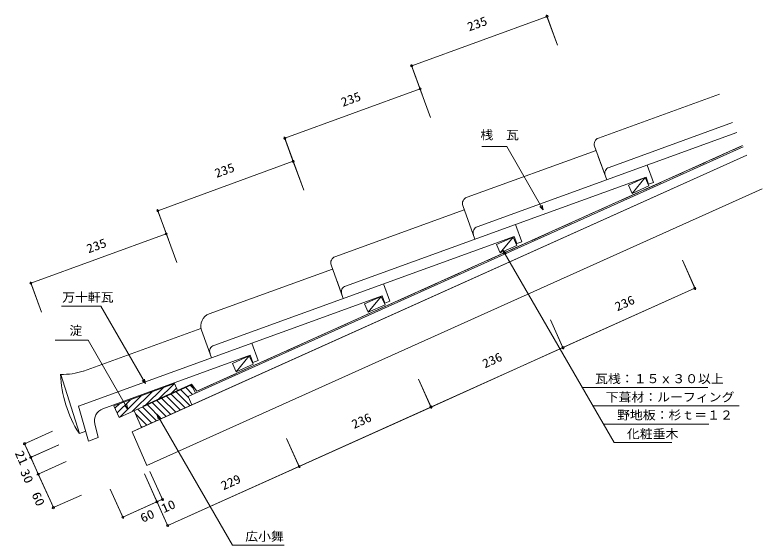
# Model space of a CAD drawing. Units: millimetres, scale not verified. Extents: x -616 to 603, y -432 to 432.
import ezdxf
from ezdxf.enums import TextEntityAlignment as Align

# ---------------------------------------------------------------- set-up
doc = ezdxf.new("R2010")
doc.units = ezdxf.units.MM
doc.header["$LTSCALE"] = 10
doc.linetypes.add('DASHED3', pattern=[4, 3, -1])
for name, color, linetype, lineweight in [('0-0_LAYER001', 2, 'Continuous', 18), ('0-1_LAYER003', 7, 'Continuous', 18), ('0-2_LAYER004', 2, 'DASHED3', 18)]:
    doc.layers.add(name, color=color, linetype=linetype, lineweight=lineweight)
doc.styles.add('ＭＳ ゴシック', font='')
doc.styles.get('ＭＳ ゴシック').set_extended_font_data('MS Gothic')

msp = doc.modelspace()

# ---------------------------------------------------------------- linework, layer by layer
at = {"layer": '0-0_LAYER001'}
for p, q in [((31.04, 349.3), (251.78, 429.91)), ((250.93, 432.26), (268.93, 382.94)), ((30.18, 351.65), (48.19, 302.34)), ((-175.98, 231.12), (44.76, 311.73)), ((43.9, 314.08), (61.91, 264.76)), ((-176.84, 233.47), (-158.83, 184.15)), ((-163.12, 195.9), (-145.11, 146.58)), ((-383, 112.94), (-162.26, 193.55)), ((411.82, 166.98), (390.62, 140.99)), ((-383.86, 115.29), (-365.85, 65.97)), ((-590.03, -5.24), (-369.28, 75.37)), ((-370.14, 77.71), (-352.13, 28.4)), ((196.61, 70.12), (175.41, 44.13)), ((179.89, 48.82), (361.13, -265.1)), ((494.06, -15.77), (472.52, 32.1)), ((-590.88, -2.89), (-572.88, -52.21)), ((277.82, -110.34), (493.03, -13.49)), ((-18.59, -26.74), (-39.79, -52.73)), ((278.85, -112.62), (257.3, -64.74)), ((62.61, -207.18), (277.82, -110.34)), ((-233.8, -123.6), (-255, -149.59)), ((63.63, -209.46), (42.09, -161.59)), ((309.2, -175.16), (514.03, -175.16)), ((326.51, -205.14), (565.02, -205.14)), ((-152.61, -304.03), (62.61, -207.18)), ((343.89, -235.23), (515.56, -235.23)), ((-602.55, -268.03), (-554.67, -246.49)), ((-424.99, -247.67), (-400.85, -302.6)), ((-590.3, -289.16), (-600.27, -267.01)), ((-151.58, -306.31), (-173.12, -258.43)), ((361.13, -265.1), (455.29, -265.1)), ((-592.58, -290.19), (-544.7, -268.65)), ((-577.99, -316.52), (-590.3, -289.16)), ((-580.27, -317.55), (-532.39, -296)), ((-366.9, -400.47), (-152.61, -304.03)), ((-553.36, -371.24), (-577.99, -316.52)), ((-383.35, -363.92), (-404.89, -316.04)), ((-374.47, -359.92), (-396.02, -312.05)), ((-439.06, -388.99), (-460.6, -341.11)), ((-555.64, -372.26), (-507.77, -350.72)), ((-440.09, -386.71), (-384.38, -361.64)), ((-365.88, -402.74), (-387.42, -354.87)), ((-384.38, -361.64), (-375.5, -357.64))]:
    msp.add_line(p, q, dxfattribs=at)
at = {"layer": '0-0_LAYER001', "color": 4}
for p, q in [((335.63, 231.42), (533.17, 303.09)), ((352.95, 183.68), (554.07, 256.65)), ((138.08, 86.92), (561.35, 240.48)), ((121.69, 135), (331.76, 211.21)), ((329.38, 218.09), (349.18, 163.51)), ((335.41, 201.47), (349.18, 163.51)), ((425.33, 159.05), (414.98, 187.38)), ((200.14, 90.63), (413.27, 167.95)), ((413.27, 167.95), (417.53, 156.22)), ((425.33, 159.05), (417.53, 156.22)), ((-94.09, 37.9), (116.91, 114.45)), ((114.53, 121.33), (134.33, 66.75)), ((114.53, 121.33), (134.33, 66.75)), ((-76.77, -9.84), (200.14, 90.63)), ((210.48, 62.29), (200.14, 90.63)), ((-291.61, -106.59), (198.07, 71.07)), ((198.07, 71.07), (202.33, 59.34)), ((210.48, 62.29), (202.33, 59.34)), ((-100.32, 24.58), (-80.51, -30)), ((-299.16, -55.3), (-97.93, 17.7)), ((-90.74, -1.82), (-80.51, -30)), ((-4.37, -34.46), (-14.71, -6.13)), ((-17.13, -25.81), (-512.65, -205.59)), ((-17.13, -25.81), (-12.87, -37.55)), ((-4.37, -34.46), (-12.87, -37.55)), ((-504.47, -148.61), (-312.78, -79.06)), ((-311.62, -81.95), (-295.36, -126.76)), ((-219.21, -131.21), (-229.56, -102.88)), ((-472.7, -209.9), (-232.33, -122.7)), ((-232.33, -122.7), (-228.07, -134.43)), ((-219.21, -131.21), (-228.07, -134.43)), ((-541.09, -154.13), (-511.02, -250.54)), ((-512.65, -205.59), (-495.94, -262.59)), ((-512.44, -205.45), (-512.52, -206.12)), ((-485.82, -234.38), (-480.32, -256.92)), ((-511.02, -250.54), (-500.58, -246.76)), ((-480.32, -256.92), (-495.94, -262.59))]:
    msp.add_line(p, q, dxfattribs=at)
at = {"layer": '0-0_LAYER001', "color": 3}
for p, q in [((-355.97, -168.58), (-454.62, -205.08)), ((-327.41, -203.76), (-409.48, -240.69))]:
    msp.add_line(p, q, dxfattribs=at)
at = {"layer": '0-0_LAYER001', "linetype": 'DASHED3'}
for q in [(-407.69, -205.89), (-319.65, -181.55)]:
    msp.add_line((-327.88, -169.98), q, dxfattribs=at)
at = {"layer": '0-0_LAYER001'}
for points in [[(245.64, 114.63), (186.05, 217.85), (145.55, 217.85)], [(243.7, 121.88), (245.64, 114.63), (240.34, 119.94)], [(181.83, 41.57), (179.89, 48.82), (185.19, 43.51)], [(-403.02, -168.97), (-475.81, -42.9), (-540.31, -42.9)], [(-431.78, -210.45), (-496.73, -97.96), (-550.21, -97.96)], [(-404.96, -161.73), (-403.02, -168.97), (-408.33, -163.67)], [(-433.72, -203.2), (-431.78, -210.45), (-437.08, -205.14)], [(-382.64, -226.2), (-384.58, -218.96), (-379.27, -224.26)], [(-384.58, -218.96), (-261.43, -432.26), (-177.12, -432.26)]]:
    msp.add_lwpolyline(points, dxfattribs=at)
for points in [[(390.62, 140.99), (417.98, 153.3), (411.82, 166.98), (384.47, 154.66)], [(175.41, 44.13), (202.77, 56.44), (196.61, 70.12), (169.26, 57.81)], [(-39.79, -52.73), (-12.44, -40.42), (-18.59, -26.74), (-45.95, -39.05)], [(-255, -149.59), (-227.65, -137.27), (-233.8, -123.6), (-261.16, -135.91)]]:
    msp.add_lwpolyline(points, close=True, dxfattribs=at)
for centre in [(251.78, 429.91), (31.04, 349.3), (44.76, 311.73), (-175.98, 231.12), (-162.26, 193.55), (-383, 112.94), (-369.28, 75.37), (-590.03, -5.24), (493.03, -13.49), (277.82, -110.34), (277.82, -110.34), (62.61, -207.18), (62.61, -207.18), (-600.27, -267.01), (-590.3, -289.16), (-590.3, -289.16), (-152.61, -304.03), (-152.61, -304.03), (-577.99, -316.52), (-577.99, -316.52), (-384.38, -361.64), (-384.38, -361.64), (-375.5, -357.64), (-553.36, -371.24), (-440.09, -386.71), (-366.9, -400.47)]:
    msp.add_circle(centre, 1.7, dxfattribs=at)
at = {"layer": '0-0_LAYER001', "color": 4}
for centre, radius, start, end in [((339.15, 221.64), 10.4, 109.94091, 199.94091), ((356.47, 173.9), 10.4, 109.94091, 199.94091), ((124.31, 124.88), 10.4, 109.94091, 199.94091), ((141.63, 77.14), 10.4, 109.94091, 199.94091), ((-90.54, 28.13), 10.4, 109.94091, 199.94091), ((-73.22, -19.61), 10.4, 109.94091, 199.94091), ((-292.06, -74.86), 20.8, 109.94091, 199.94091), ((-288.07, -116.37), 10.4, 109.94091, 199.94091), ((-353.41, -147.71), 188.27, 181.81043, 212.85046), ((-538.8, -45.6), 108.38, 268.6924, 288.42794), ((-465.61, -229.46), 20.8, 109.94091, 193.69899)]:
    msp.add_arc(centre, radius, start, end, dxfattribs=at)
at = {"layer": '0-1_LAYER003'}
for p, q in [((31.04, 349.3), (251.78, 429.91)), ((268.93, 382.94), (251.2, 431.51)), ((61.91, 264.76), (30.46, 350.9)), ((-175.98, 231.12), (44.76, 311.73)), ((-145.11, 146.58), (-176.56, 232.72)), ((571.77, 217.32), (-321.7, -184.75)), ((145.55, 217.85), (186.05, 217.85)), ((577.93, 203.64), (-327.41, -203.76)), ((577.93, 203.64), (-327.41, -203.76)), ((-383, 112.94), (-162.26, 193.55)), ((390.62, 140.99), (411.82, 166.98)), ((-352.13, 28.4), (-383.59, 114.54)), ((245.64, 114.63), (240.34, 119.94)), ((-590.03, -5.24), (-369.28, 75.37)), ((175.41, 44.13), (196.61, 70.12)), ((179.89, 48.82), (183.73, 44.98)), ((493.73, -15.04), (472.52, 32.1)), ((-590.61, -3.64), (-572.88, -52.21)), ((-366.9, -400.47), (493.03, -13.49)), ((-39.79, -52.73), (-18.59, -26.74)), ((-540.31, -42.9), (-475.81, -42.9)), ((-403.02, -168.97), (-475.81, -42.9)), ((277.82, -110.34), (257.3, -64.74)), ((-550.21, -97.96), (-496.73, -97.96)), ((-496.73, -97.96), (-431.78, -210.45)), ((-255, -149.59), (-233.8, -123.6)), ((309.2, -175.16), (514.03, -175.16)), ((326.51, -205.14), (565.02, -205.14)), ((-384.58, -218.96), (-382.64, -226.2)), ((-384.58, -218.96), (-379.27, -224.26)), ((-384.58, -218.96), (-261.43, -432.26)), ((343.89, -235.23), (515.56, -235.23)), ((-601.82, -267.71), (-554.67, -246.49)), ((-600.27, -267.01), (-553.36, -371.24)), ((-151.91, -305.58), (-173.12, -258.43)), ((361.13, -265.1), (455.29, -265.1)), ((-591.85, -289.86), (-544.7, -268.65)), ((-579.54, -317.22), (-532.39, -296)), ((-404.89, -316.04), (-365.88, -402.74)), ((-374.8, -359.19), (-396.02, -312.05)), ((-555.64, -372.26), (-507.77, -350.72)), ((-261.43, -432.26), (-177.12, -432.26))]:
    msp.add_line(p, q, dxfattribs=at)
at = {"layer": '0-1_LAYER003', "color": 2}
for p, q in [((-321.7, -184.75), (571.77, 217.32)), ((-424.99, -247.67), (577.93, 203.64)), ((-400.85, -302.6), (602.55, 148.92)), ((-383.5, -196.11), (-355.97, -168.58)), ((-424.64, -214.62), (-391.89, -181.87)), ((-404.07, -205.36), (-373.93, -175.22)), ((-362.93, -186.85), (-352.52, -176.44)), ((-353.19, -182.46), (-330.5, -205.15)), ((-345.39, -178.95), (-332.76, -191.58)), ((-337.58, -175.44), (-326.24, -186.79)), ((-329.78, -171.93), (-325.58, -176.13)), ((-325.4, -176.54), (-321.7, -184.75)), ((-445.21, -223.88), (-409.85, -188.52)), ((-376.6, -193), (-353.91, -215.69)), ((-368.79, -189.49), (-346.11, -212.18)), ((-360.99, -185.98), (-338.3, -208.66)), ((-452.92, -208.96), (-445.77, -201.81)), ((-449.47, -216.82), (-427.81, -195.16)), ((-407.81, -207.04), (-385.12, -229.73)), ((-400, -203.53), (-377.32, -226.22)), ((-392.2, -200.02), (-369.51, -222.71)), ((-384.4, -196.51), (-361.71, -219.2)), ((-419.44, -218.04), (-400.72, -236.75)), ((-415.61, -210.56), (-392.92, -233.24)), ((-410.57, -238.22), (-408.53, -240.27))]:
    msp.add_line(p, q, dxfattribs=at)
at = {"layer": '0-1_LAYER003', "color": 3}
for p, q in [((-355.97, -168.58), (-350.42, -181.22)), ((-446.17, -224.31), (-327.86, -171.07)), ((-327.86, -171.07), (-321.7, -184.75)), ((-454.62, -205.08), (-446.17, -224.31)), ((-421.55, -213.23), (-409.48, -240.69))]:
    msp.add_line(p, q, dxfattribs=at)
at = {"layer": '0-1_LAYER003'}
for points in [[(570.92, 219.21), (-319.65, -181.55), (-327.88, -169.98), (-407.69, -205.89)], [(186.05, 217.85), (245.64, 114.63), (243.7, 121.88)], [(-409.48, -240.69), (-424.99, -247.67), (-400.85, -302.6), (602.55, 148.92)], [(361.13, -265.1), (179.89, 48.82), (181.22, 43.85)], [(-408.33, -163.67), (-403.02, -168.97), (-404.96, -161.73)], [(63.31, -208.73), (42.09, -161.59), (62.61, -207.18)], [(-437.08, -205.14), (-431.78, -210.45), (-433.72, -203.2)], [(-460.6, -341.11), (-440.09, -386.71), (-375.5, -357.64)]]:
    msp.add_lwpolyline(points, dxfattribs=at)
for points in [[(384.47, 154.66), (411.82, 166.98), (417.98, 153.3), (390.62, 140.99)], [(175.41, 44.13), (169.26, 57.81), (196.61, 70.12), (202.77, 56.44)], [(-39.79, -52.73), (-45.95, -39.05), (-18.59, -26.74), (-12.44, -40.42)], [(-255, -149.59), (-261.16, -135.91), (-233.8, -123.6), (-227.65, -137.27)]]:
    msp.add_lwpolyline(points, close=True, dxfattribs=at)
at = {"layer": '0-1_LAYER003', "color": 3}
msp.add_lwpolyline([(-321.7, -184.75), (-333.56, -190.08), (-327.41, -203.76)], dxfattribs=at)
at = {"layer": '0-2_LAYER004'}
msp.add_line((-319.65, -181.55), (570.92, 219.21), dxfattribs=at)

# ---------------------------------------------------------------- texts
at = {"layer": '0-0_LAYER001', "color": 7, "style": 'ＭＳ ゴシック'}
for s, rotation, width, p in [('235', 20.061, 1.1, (126.45, 401.28)), ('235', 20.061, 1.1, (-79.61, 278.21)), ('235', 20.061, 1.1, (-285.67, 162.3)), ('235', 20.061, 1.1, (-494.59, 39.24)), ('236', 24.228, 1.1, (368.29, -55.2)), ('236', 24.228, 1.1, (152.21, -148.22)), ('236', 24.228, 1.1, (-61.01, -246.95)), ('21', 294.228, 1.15, (-620.52, -284.16)), ('30', 294.228, 1.15, (-611.93, -314.21)), ('229', 24.228, 1.1, (-274.22, -347.12)), ('60', 294.228, 1.15, (-593.33, -351.41)), ('10', 24.228, 1.15, (-371.53, -384.33)), ('60', 24.228, 1.15, (-405.87, -400.07))]:
    msp.add_text(s, height=14.66, rotation=rotation, dxfattribs=dict(at, width=width)).set_placement(p, align=Align.BOTTOM_LEFT)
at = {"layer": '0-0_LAYER001', "color": 7, "style": 'ＭＳ ゴシック', "width": 1.05}
for s, p in [('桟\u3000瓦', (143.07, 224.84)), ('万十軒瓦', (-539.11, -39.89)), ('淀\u3000', (-527.23, -94.19)), ('\u3000瓦桟：１５ｘ３０以上', (309.2, -172.66)), ('\u3000下葺材：ルーフィング', (326.51, -202.64)), ('\u3000野地板：杉ｔ＝１２', (345.08, -231.9)), ('\u3000化粧垂木', (361.13, -262.6)), ('\u3000広小舞\u3000', (-261.43, -429.76))]:
    msp.add_text(s, height=14.66, dxfattribs=at).set_placement(p, align=Align.BOTTOM_LEFT)

doc.saveas('drawing.dxf')
